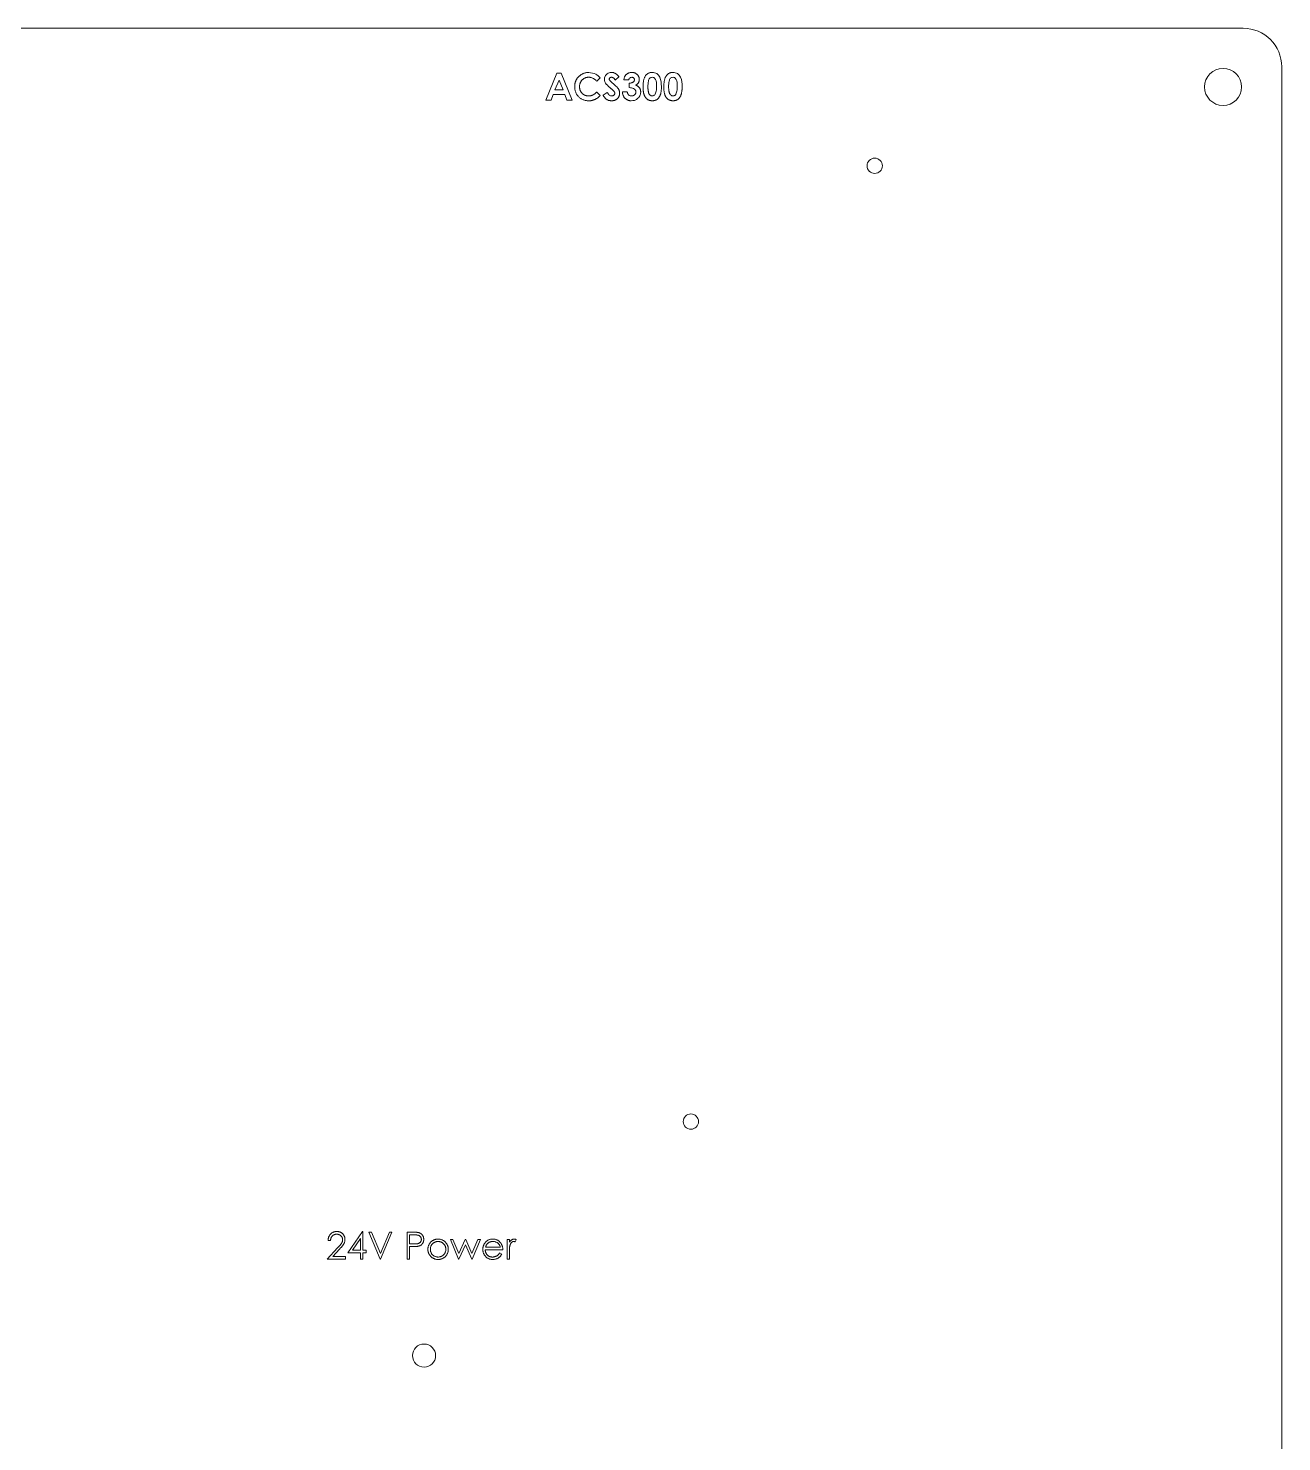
# Model space of a CAD drawing. Header units: millimetres. Extents: x 3 to 329, y 130 to 506.
# Drawn here: x 165.7 to 328.5, y 321.9 to 505.6 of the extents above; entities that cross this region are included whole.
import ezdxf

# ---------------------------------------------------------------- set-up
doc = ezdxf.new("R2010")
doc.units = ezdxf.units.MM

msp = doc.modelspace()

# ---------------------------------------------------------------- linework, layer by layer
at = {"color": 7, "linetype": 'Continuous', "lineweight": 15}
for p, q in [((323.5, 505.55), (7.8, 505.55)), ((232.9, 496.23), (234.31, 499.73)), ((234.31, 499.73), (234.9, 499.73)), ((234.9, 499.73), (236.31, 496.23)), ((328.5, 134.55), (328.5, 500.55)), ((234.61, 498.79), (234.08, 497.57)), ((234.08, 497.57), (235.13, 497.57)), ((235.13, 497.57), (234.61, 498.79)), ((239.97, 499.12), (239.51, 498.68)), ((242.39, 499.26), (241.92, 498.83)), ((243.65, 498.87), (243.02, 498.87)), ((243.74, 497.84), (243.74, 498.42)), ((233.57, 496.23), (232.9, 496.23)), ((233.84, 496.94), (233.57, 496.23)), ((235.37, 496.94), (233.84, 496.94)), ((235.64, 496.23), (235.37, 496.94)), ((236.31, 496.23), (235.64, 496.23)), ((239.51, 497.27), (239.95, 496.8)), ((240.33, 496.88), (240.88, 497.21)), ((242.84, 497.3), (243.47, 497.3)), ((207.16, 346.48), (209.07, 349.26)), ((209.07, 349.26), (209.14, 349.26)), ((209.14, 349.26), (209.14, 346.84)), ((209.9, 349.17), (210.23, 349.17)), ((211.38, 345.67), (209.9, 349.17)), ((210.23, 349.17), (211.4, 346.42)), ((211.4, 346.42), (212.57, 349.17)), ((212.9, 349.17), (211.42, 345.67)), ((212.57, 349.17), (212.9, 349.17)), ((214.88, 349.17), (215.57, 349.17)), ((214.88, 345.67), (214.88, 349.17)), ((204.47, 345.67), (205.83, 347.12)), ((204.92, 348.1), (204.6, 348.1)), ((208.82, 348.36), (207.78, 346.84)), ((208.82, 346.84), (208.82, 348.36)), ((215.19, 348.81), (215.19, 347.65)), ((215.83, 348.81), (215.19, 348.81)), ((215.19, 347.65), (215.81, 347.64)), ((215.19, 347.29), (215.19, 345.67)), ((215.44, 347.29), (215.19, 347.29)), ((220.49, 348.23), (220.83, 348.23)), ((221.55, 345.67), (220.49, 348.23)), ((220.83, 348.23), (221.59, 346.39)), ((221.59, 346.39), (222.42, 348.23)), ((222.44, 347.51), (221.61, 345.67)), ((222.42, 348.23), (222.48, 348.23)), ((223.26, 345.67), (222.44, 347.51)), ((222.48, 348.23), (223.29, 346.39)), ((223.29, 346.39), (224.06, 348.23)), ((224.39, 348.23), (223.32, 345.67)), ((224.06, 348.23), (224.39, 348.23)), ((225.05, 347.2), (226.99, 347.2)), ((227.85, 348.23), (228.16, 348.23)), ((227.85, 345.67), (227.85, 348.23)), ((228.16, 348.23), (228.16, 347.85)), ((229.06, 348.19), (228.89, 347.92)), ((206.85, 345.67), (204.47, 345.67)), ((206.09, 346.97), (205.22, 346.03)), ((205.22, 346.03), (206.85, 346.03)), ((206.85, 346.03), (206.85, 345.67)), ((208.82, 346.48), (207.16, 346.48)), ((207.78, 346.84), (208.82, 346.84)), ((208.82, 345.67), (208.82, 346.48)), ((209.14, 345.67), (208.82, 345.67)), ((209.14, 346.84), (209.54, 346.84)), ((209.14, 346.48), (209.14, 345.67)), ((209.54, 346.48), (209.14, 346.48)), ((209.54, 346.84), (209.54, 346.48)), ((211.42, 345.67), (211.38, 345.67)), ((215.19, 345.67), (214.88, 345.67)), ((221.61, 345.67), (221.55, 345.67)), ((223.32, 345.67), (223.26, 345.67)), ((227.31, 346.88), (225.02, 346.88)), ((226.89, 346.48), (227.17, 346.33)), ((228.16, 345.67), (227.85, 345.67)), ((228.16, 346.53), (228.16, 345.67))]:
    msp.add_line(p, q, dxfattribs=at)
for centre, radius in [((320.88, 497.93), 2.41), ((275.62, 487.69), 0.992), ((251.74, 363.53), 0.992), ((217.07, 333.14), 1.5)]:
    msp.add_circle(centre, radius, dxfattribs=at)
msp.add_arc((323.5, 500.55), 5, 360, 90, dxfattribs=at)
for points, knots in [([(236.65, 497.98), (236.65, 498.02), (236.65, 498.11), (236.66, 498.23), (236.68, 498.36), (236.7, 498.48), (236.74, 498.59), (236.78, 498.7), (236.82, 498.81), (236.88, 498.91), (236.94, 499.01), (237.01, 499.11), (237.08, 499.2), (237.16, 499.28), (237.25, 499.36), (237.34, 499.43), (237.44, 499.5), (237.54, 499.57), (237.65, 499.63), (237.76, 499.68), (237.88, 499.72), (237.99, 499.75), (238.11, 499.78), (238.23, 499.8), (238.35, 499.81), (238.43, 499.81), (238.47, 499.82)], [0, 0, 0, 0, 0.044663, 0.088512, 0.130926, 0.172904, 0.214, 0.254985, 0.295291, 0.335772, 0.376181, 0.416178, 0.45635, 0.496512, 0.537041, 0.578119, 0.619725, 0.662422, 0.705299, 0.74743, 0.789433, 0.831267, 0.872825, 0.91487, 0.957027, 1, 1, 1, 1]), ([(238.47, 499.82), (238.8, 499.77), (239.37, 499.7), (239.78, 499.29), (239.97, 499.12)], [0, 0, 0, 0, 0.5590211, 1, 1, 1, 1]), ([(240.51, 498.93), (240.52, 499.06), (240.56, 499.33), (240.81, 499.62), (241.11, 499.79), (241.32, 499.81), (241.42, 499.82)], [0, 0, 0, 0, 0.279395, 0.559148, 0.779455, 1, 1, 1, 1]), ([(241.42, 499.82), (241.47, 499.81), (241.55, 499.81), (241.67, 499.79), (241.79, 499.75), (241.88, 499.71), (241.96, 499.66), (242.02, 499.62), (242.08, 499.58), (242.14, 499.53), (242.2, 499.47), (242.26, 499.4), (242.33, 499.33), (242.37, 499.28), (242.39, 499.26)], [0, 0, 0, 0, 0.10691, 0.212977, 0.319777, 0.428556, 0.485857, 0.546559, 0.611431, 0.679821, 0.753159, 0.830753, 0.913133, 1, 1, 1, 1]), ([(243.02, 498.87), (243.04, 499), (243.08, 499.23), (243.22, 499.41), (243.29, 499.49)], [0, 0, 0, 0, 0.56014, 1, 1, 1, 1]), ([(243.29, 499.49), (243.31, 499.52), (243.36, 499.57), (243.45, 499.63), (243.54, 499.69), (243.63, 499.74), (243.73, 499.77), (243.84, 499.8), (243.95, 499.81), (244.02, 499.81), (244.06, 499.82)], [0, 0, 0, 0, 0.127407, 0.251106, 0.372908, 0.494496, 0.616171, 0.740563, 0.867605, 1, 1, 1, 1]), ([(244.06, 499.82), (244.09, 499.81), (244.16, 499.81), (244.26, 499.8), (244.35, 499.78), (244.44, 499.75), (244.53, 499.71), (244.61, 499.66), (244.69, 499.61), (244.76, 499.54), (244.82, 499.48), (244.88, 499.4), (244.93, 499.33), (244.97, 499.25), (245, 499.16), (245.02, 499.08), (245.04, 498.99), (245.04, 498.93), (245.04, 498.9)], [0, 0, 0, 0, 0.068214, 0.134095, 0.198286, 0.26116, 0.323635, 0.386367, 0.449642, 0.514245, 0.578413, 0.640375, 0.700615, 0.760104, 0.819299, 0.878466, 0.93836, 1, 1, 1, 1]), ([(245.82, 499.34), (245.85, 499.38), (245.9, 499.45), (245.99, 499.55), (246.09, 499.63), (246.2, 499.7), (246.32, 499.75), (246.44, 499.79), (246.57, 499.81), (246.66, 499.81), (246.71, 499.82)], [0, 0, 0, 0, 0.132314, 0.2587, 0.380912, 0.500535, 0.620923, 0.742376, 0.868281, 1, 1, 1, 1]), ([(246.71, 499.82), (246.81, 499.81), (247.02, 499.8), (247.31, 499.67), (247.55, 499.46), (247.88, 498.93), (247.9, 498.4), (247.91, 497.97)], [0, 0, 0, 0, 0.1254148, 0.2506444, 0.3758513, 0.5012884, 1, 1, 1, 1]), ([(248.51, 499.34), (248.54, 499.38), (248.59, 499.45), (248.68, 499.55), (248.78, 499.63), (248.89, 499.7), (249.01, 499.75), (249.13, 499.79), (249.27, 499.81), (249.36, 499.81), (249.4, 499.82)], [0, 0, 0, 0, 0.132314, 0.2587, 0.380912, 0.500535, 0.620923, 0.742376, 0.868281, 1, 1, 1, 1]), ([(249.4, 499.82), (249.51, 499.81), (249.71, 499.8), (250, 499.67), (250.24, 499.46), (250.57, 498.93), (250.59, 498.4), (250.6, 497.97)], [0, 0, 0, 0, 0.125415, 0.250645, 0.375852, 0.501286, 1, 1, 1, 1]), ([(238.46, 496.14), (238.4, 496.14), (238.27, 496.14), (238.08, 496.16), (237.91, 496.21), (237.74, 496.26), (237.58, 496.34), (237.43, 496.42), (237.28, 496.53), (237.15, 496.65), (237.03, 496.79), (236.93, 496.93), (236.84, 497.08), (236.77, 497.24), (236.71, 497.42), (236.68, 497.6), (236.65, 497.79), (236.65, 497.91), (236.65, 497.98)], [0, 0, 0, 0, 0.067376, 0.131837, 0.194461, 0.255346, 0.315588, 0.375627, 0.436138, 0.497779, 0.55947, 0.620278, 0.680788, 0.741492, 0.803215, 0.866493, 0.93191, 1, 1, 1, 1]), ([(238.45, 499.19), (238.41, 499.19), (238.33, 499.18), (238.21, 499.17), (238.1, 499.14), (237.99, 499.1), (237.89, 499.05), (237.79, 498.99), (237.7, 498.92), (237.61, 498.84), (237.53, 498.75), (237.46, 498.66), (237.41, 498.56), (237.36, 498.45), (237.32, 498.34), (237.29, 498.23), (237.28, 498.11), (237.28, 498.02), (237.27, 497.98)], [0, 0, 0, 0, 0.064715, 0.127707, 0.188882, 0.249158, 0.309661, 0.370225, 0.432332, 0.495782, 0.559304, 0.621861, 0.683322, 0.744523, 0.806088, 0.868994, 0.933419, 1, 1, 1, 1]), ([(237.27, 497.98), (237.28, 497.95), (237.28, 497.9), (237.28, 497.81), (237.29, 497.73), (237.31, 497.65), (237.33, 497.57), (237.36, 497.49), (237.39, 497.42), (237.42, 497.35), (237.46, 497.29), (237.51, 497.22), (237.55, 497.16), (237.61, 497.11), (237.66, 497.05), (237.72, 497.01), (237.78, 496.96), (237.85, 496.92), (237.92, 496.88), (237.99, 496.85), (238.06, 496.82), (238.14, 496.8), (238.22, 496.78), (238.3, 496.77), (238.38, 496.76), (238.43, 496.76), (238.46, 496.76)], [0, 0, 0, 0, 0.045986, 0.090639, 0.134485, 0.177331, 0.219265, 0.260785, 0.302317, 0.343436, 0.384181, 0.424376, 0.464181, 0.504012, 0.543822, 0.583802, 0.624419, 0.665548, 0.706675, 0.747827, 0.788895, 0.830219, 0.871707, 0.913734, 0.956588, 1, 1, 1, 1]), ([(239.51, 498.68), (239.47, 498.72), (239.39, 498.8), (239.27, 498.9), (239.14, 498.99), (239.01, 499.06), (238.87, 499.12), (238.74, 499.16), (238.59, 499.18), (238.5, 499.19), (238.45, 499.19)], [0, 0, 0, 0, 0.139406, 0.272304, 0.399525, 0.522811, 0.642663, 0.761023, 0.879801, 1, 1, 1, 1]), ([(241.39, 497.7), (241.16, 497.89), (240.85, 498.15), (240.55, 498.58), (240.52, 498.81), (240.51, 498.93)], [0, 0, 0, 0, 0.56086, 0.780712, 1, 1, 1, 1]), ([(241.42, 499.19), (241.4, 499.19), (241.36, 499.18), (241.3, 499.17), (241.26, 499.15), (241.21, 499.12), (241.18, 499.08), (241.15, 499.04), (241.14, 499), (241.13, 498.97), (241.13, 498.96)], [0, 0, 0, 0, 0.148126, 0.285993, 0.416634, 0.54738, 0.671583, 0.784401, 0.893266, 1, 1, 1, 1]), ([(241.13, 498.96), (241.14, 498.92), (241.14, 498.86), (241.18, 498.81), (241.19, 498.79)], [0, 0, 0, 0, 0.5591283, 1, 1, 1, 1]), ([(241.19, 498.79), (241.2, 498.78), (241.22, 498.76), (241.25, 498.72), (241.3, 498.67), (241.35, 498.62), (241.42, 498.56), (241.49, 498.49), (241.58, 498.42), (241.64, 498.37), (241.67, 498.34)], [0.000013, 0.000013, 0.000013, 0.000013, 0.0592342, 0.1363493, 0.2338052, 0.3494112, 0.4831792, 0.6359669, 0.8092434, 1, 1, 1, 1]), ([(241.85, 497.1), (241.85, 497.12), (241.85, 497.16), (241.83, 497.22), (241.8, 497.28), (241.77, 497.33), (241.74, 497.37), (241.71, 497.4), (241.67, 497.44), (241.63, 497.49), (241.58, 497.53), (241.52, 497.59), (241.46, 497.64), (241.41, 497.68), (241.39, 497.7)], [0, 0, 0, 0, 0.0763466, 0.1550908, 0.2383516, 0.3284041, 0.3793839, 0.4396176, 0.5098314, 0.5888746, 0.6774364, 0.7755467, 0.8826359, 0.999984, 0.999984, 0.999984, 0.999984]), ([(241.92, 498.83), (241.9, 498.86), (241.86, 498.91), (241.8, 498.98), (241.74, 499.05), (241.67, 499.1), (241.61, 499.14), (241.55, 499.17), (241.48, 499.18), (241.44, 499.19), (241.42, 499.19)], [0, 0, 0, 0, 0.16242, 0.311824, 0.448433, 0.573381, 0.689077, 0.797573, 0.900293, 1, 1, 1, 1]), ([(241.67, 498.34), (241.7, 498.31), (241.75, 498.26), (241.83, 498.2), (241.9, 498.13), (241.96, 498.08), (242.02, 498.03), (242.06, 497.99), (242.09, 497.96), (242.11, 497.94), (242.12, 497.93)], [0, 0, 0, 0, 0.192953, 0.366184, 0.520457, 0.655012, 0.770624, 0.865677, 0.942675, 1, 1, 1, 1]), ([(242.12, 497.93), (242.15, 497.9), (242.21, 497.84), (242.29, 497.74), (242.35, 497.64), (242.4, 497.54), (242.44, 497.45), (242.46, 497.34), (242.48, 497.24), (242.48, 497.17), (242.48, 497.13)], [0, 0, 0, 0, 0.150833, 0.289954, 0.417139, 0.535255, 0.648751, 0.762405, 0.879827, 1, 1, 1, 1]), ([(244.06, 499.19), (244, 499.18), (243.9, 499.17), (243.74, 499.07), (243.68, 498.95), (243.65, 498.87)], [0, 0, 0, 0, 0.280765, 0.561776, 1, 1, 1, 1]), ([(243.74, 498.42), (243.78, 498.43), (243.86, 498.43), (243.96, 498.45), (244.06, 498.47), (244.13, 498.5), (244.19, 498.53), (244.25, 498.56), (244.3, 498.6), (244.34, 498.65), (244.37, 498.7), (244.39, 498.75), (244.41, 498.8), (244.41, 498.84), (244.41, 498.86)], [0, 0, 0, 0, 0.141704, 0.2651, 0.370058, 0.458024, 0.535994, 0.609848, 0.680075, 0.748587, 0.81563, 0.878071, 0.939584, 1, 1, 1, 1]), ([(244.59, 497.27), (244.58, 497.32), (244.58, 497.42), (244.49, 497.59), (244.22, 497.8), (243.93, 497.83), (243.74, 497.84)], [0, 0, 0, 0, 0.125533, 0.250984, 0.500913, 1, 1, 1, 1]), ([(244.41, 498.86), (244.41, 498.88), (244.41, 498.92), (244.39, 498.99), (244.36, 499.04), (244.31, 499.09), (244.26, 499.14), (244.2, 499.17), (244.13, 499.18), (244.08, 499.19), (244.06, 499.19)], [0, 0, 0, 0, 0.126208, 0.246331, 0.363484, 0.484754, 0.608383, 0.731214, 0.860989, 1, 1, 1, 1]), ([(245.04, 498.9), (245.04, 498.86), (245.03, 498.78), (245.01, 498.68), (244.97, 498.57), (244.92, 498.47), (244.85, 498.38), (244.77, 498.3), (244.68, 498.22), (244.61, 498.18), (244.57, 498.16)], [0, 0, 0, 0, 0.124101, 0.244316, 0.364466, 0.485854, 0.608915, 0.734301, 0.863943, 1, 1, 1, 1]), ([(244.57, 498.16), (244.59, 498.16), (244.64, 498.14), (244.71, 498.11), (244.78, 498.07), (244.84, 498.03), (244.9, 497.99), (244.95, 497.94), (245, 497.89), (245.05, 497.83), (245.09, 497.77), (245.12, 497.71), (245.15, 497.64), (245.18, 497.57), (245.19, 497.5), (245.21, 497.42), (245.22, 497.35), (245.22, 497.29), (245.22, 497.27)], [0, 0, 0, 0, 0.0662215, 0.1301222, 0.1929219, 0.2547642, 0.3157568, 0.3763028, 0.4368144, 0.4981682, 0.5595162, 0.620243, 0.6809698, 0.7423491, 0.8045839, 0.8681024, 0.9333074, 0.9999892, 0.9999892, 0.9999892, 0.9999892]), ([(245.53, 497.94), (245.53, 498.02), (245.53, 498.17), (245.55, 498.38), (245.57, 498.58), (245.6, 498.77), (245.64, 498.94), (245.69, 499.09), (245.75, 499.22), (245.8, 499.3), (245.82, 499.34)], [0, 0, 0, 0, 0.161071, 0.310789, 0.449904, 0.578376, 0.696617, 0.805987, 0.906562, 1, 1, 1, 1]), ([(246.73, 496.14), (246.7, 496.14), (246.64, 496.14), (246.55, 496.15), (246.46, 496.16), (246.38, 496.18), (246.3, 496.21), (246.22, 496.24), (246.15, 496.27), (246.08, 496.32), (246.02, 496.37), (245.96, 496.42), (245.91, 496.48), (245.85, 496.55), (245.8, 496.62), (245.76, 496.7), (245.72, 496.79), (245.68, 496.88), (245.64, 496.98), (245.61, 497.09), (245.59, 497.2), (245.57, 497.33), (245.55, 497.47), (245.54, 497.62), (245.53, 497.78), (245.53, 497.89), (245.53, 497.94)], [0, 0, 0, 0, 0.038217, 0.074867, 0.110158, 0.144454, 0.17808, 0.211171, 0.243687, 0.275872, 0.308376, 0.341263, 0.37515, 0.409655, 0.445157, 0.482073, 0.520576, 0.560554, 0.603108, 0.648689, 0.697948, 0.750768, 0.807309, 0.867656, 0.931861, 1, 1, 1, 1]), ([(246.73, 499.19), (246.66, 499.18), (246.53, 499.16), (246.32, 499.01), (246.17, 498.57), (246.16, 498.19), (246.16, 497.93)], [0, 0, 0, 0, 0.124888, 0.249654, 0.498627, 1, 1, 1, 1]), ([(246.16, 497.93), (246.16, 497.88), (246.16, 497.78), (246.17, 497.63), (246.18, 497.5), (246.2, 497.38), (246.22, 497.27), (246.25, 497.17), (246.28, 497.09), (246.31, 497.02), (246.36, 496.96), (246.4, 496.91), (246.45, 496.86), (246.5, 496.83), (246.55, 496.8), (246.61, 496.78), (246.66, 496.77), (246.7, 496.76), (246.73, 496.76)], [0.0000103, 0.0000103, 0.0000103, 0.0000103, 0.1107343, 0.2123412, 0.3055021, 0.3898348, 0.4666905, 0.5352619, 0.5967629, 0.6510657, 0.7010356, 0.7478603, 0.7918334, 0.834284, 0.8753339, 0.9160347, 0.9576523, 1, 1, 1, 1]), ([(247.28, 497.97), (247.28, 498.22), (247.28, 498.59), (247.1, 499), (246.91, 499.16), (246.79, 499.18), (246.73, 499.19)], [0, 0, 0, 0, 0.501449, 0.750376, 0.875293, 1, 1, 1, 1]), ([(247.91, 497.97), (247.91, 497.92), (247.91, 497.81), (247.9, 497.65), (247.89, 497.5), (247.87, 497.36), (247.85, 497.23), (247.83, 497.1), (247.8, 496.99), (247.76, 496.89), (247.72, 496.79), (247.68, 496.71), (247.64, 496.63), (247.59, 496.55), (247.54, 496.48), (247.48, 496.42), (247.42, 496.37), (247.36, 496.32), (247.3, 496.27), (247.23, 496.24), (247.15, 496.21), (247.08, 496.18), (247, 496.16), (246.91, 496.15), (246.82, 496.14), (246.76, 496.14), (246.73, 496.14)], [0.0000056, 0.0000056, 0.0000056, 0.0000056, 0.0684909, 0.1330765, 0.193829, 0.2510829, 0.3044008, 0.3544083, 0.4012948, 0.4447007, 0.4856925, 0.5246765, 0.5623068, 0.5979466, 0.6324735, 0.665752, 0.6979853, 0.7295862, 0.7608252, 0.7923551, 0.8243126, 0.8571563, 0.8909269, 0.9259604, 0.9620613, 1, 1, 1, 1]), ([(247.11, 497), (247.17, 497.18), (247.28, 497.49), (247.28, 497.83), (247.28, 497.97)], [0, 0, 0, 0, 0.55844, 1, 1, 1, 1]), ([(248.22, 497.94), (248.22, 498.02), (248.23, 498.17), (248.24, 498.38), (248.26, 498.58), (248.29, 498.77), (248.33, 498.94), (248.38, 499.09), (248.44, 499.22), (248.49, 499.3), (248.51, 499.34)], [0, 0, 0, 0, 0.161071, 0.310789, 0.449904, 0.578376, 0.696617, 0.805987, 0.906562, 1, 1, 1, 1]), ([(249.42, 496.14), (249.39, 496.14), (249.33, 496.14), (249.24, 496.15), (249.15, 496.16), (249.07, 496.18), (248.99, 496.21), (248.92, 496.24), (248.84, 496.27), (248.78, 496.32), (248.71, 496.37), (248.65, 496.42), (248.6, 496.48), (248.54, 496.55), (248.5, 496.62), (248.45, 496.7), (248.41, 496.79), (248.37, 496.88), (248.33, 496.98), (248.3, 497.09), (248.28, 497.2), (248.26, 497.33), (248.24, 497.47), (248.23, 497.62), (248.22, 497.78), (248.22, 497.89), (248.22, 497.94)], [0, 0, 0, 0, 0.038217, 0.074867, 0.110158, 0.144454, 0.17808, 0.211171, 0.243687, 0.275872, 0.308376, 0.341263, 0.37515, 0.409655, 0.445157, 0.482073, 0.520576, 0.560554, 0.603108, 0.648689, 0.697948, 0.750768, 0.807309, 0.867656, 0.931861, 1, 1, 1, 1]), ([(249.42, 499.19), (249.35, 499.18), (249.23, 499.16), (249.01, 499.01), (248.86, 498.57), (248.85, 498.19), (248.85, 497.93)], [0, 0, 0, 0, 0.124888, 0.249654, 0.498627, 1, 1, 1, 1]), ([(248.85, 497.93), (248.85, 497.88), (248.85, 497.78), (248.86, 497.63), (248.87, 497.5), (248.89, 497.38), (248.91, 497.27), (248.94, 497.17), (248.97, 497.09), (249.01, 497.02), (249.05, 496.96), (249.09, 496.91), (249.14, 496.86), (249.19, 496.83), (249.24, 496.8), (249.3, 496.78), (249.36, 496.77), (249.4, 496.76), (249.42, 496.76)], [0.0000103, 0.0000103, 0.0000103, 0.0000103, 0.1107343, 0.2123412, 0.3055021, 0.3898348, 0.4666905, 0.5352619, 0.5967629, 0.6510657, 0.7010356, 0.7478603, 0.7918334, 0.834284, 0.8753339, 0.9160347, 0.9576523, 1, 1, 1, 1]), ([(249.97, 497.97), (249.97, 498.22), (249.97, 498.59), (249.8, 499), (249.6, 499.16), (249.48, 499.18), (249.42, 499.19)], [0, 0, 0, 0, 0.501449, 0.750376, 0.875293, 1, 1, 1, 1]), ([(250.6, 497.97), (250.6, 497.92), (250.6, 497.81), (250.59, 497.65), (250.58, 497.5), (250.57, 497.36), (250.54, 497.23), (250.52, 497.1), (250.49, 496.99), (250.45, 496.89), (250.42, 496.79), (250.37, 496.71), (250.33, 496.63), (250.28, 496.55), (250.23, 496.48), (250.17, 496.42), (250.12, 496.37), (250.05, 496.32), (249.99, 496.27), (249.92, 496.24), (249.85, 496.21), (249.77, 496.18), (249.69, 496.16), (249.6, 496.15), (249.51, 496.14), (249.45, 496.14), (249.42, 496.14)], [0.0000056, 0.0000056, 0.0000056, 0.0000056, 0.0684909, 0.1330765, 0.193829, 0.2510829, 0.3044008, 0.3544083, 0.4012948, 0.4447007, 0.4856925, 0.5246765, 0.5623068, 0.5979466, 0.6324735, 0.665752, 0.6979853, 0.7295862, 0.7608252, 0.7923551, 0.8243126, 0.8571563, 0.8909269, 0.9259604, 0.9620613, 1, 1, 1, 1]), ([(249.8, 497), (249.86, 497.18), (249.97, 497.49), (249.97, 497.83), (249.97, 497.97)], [0, 0, 0, 0, 0.558442, 1, 1, 1, 1]), ([(238.46, 496.76), (238.51, 496.77), (238.6, 496.77), (238.73, 496.79), (238.86, 496.82), (238.97, 496.86), (239.05, 496.9), (239.11, 496.94), (239.17, 496.98), (239.24, 497.03), (239.3, 497.08), (239.37, 497.14), (239.44, 497.2), (239.48, 497.25), (239.51, 497.27)], [0, 0, 0, 0, 0.117048, 0.22997, 0.340704, 0.449355, 0.505557, 0.565303, 0.628205, 0.694729, 0.765019, 0.83958, 0.91775, 1, 1, 1, 1]), ([(239.95, 496.8), (239.92, 496.77), (239.86, 496.71), (239.77, 496.63), (239.68, 496.55), (239.59, 496.49), (239.5, 496.42), (239.41, 496.37), (239.32, 496.32), (239.24, 496.28), (239.15, 496.25), (239.06, 496.22), (238.97, 496.19), (238.87, 496.17), (238.77, 496.15), (238.67, 496.14), (238.57, 496.14), (238.5, 496.14), (238.46, 496.14)], [0, 0, 0, 0, 0.077783, 0.151816, 0.22254, 0.290278, 0.354641, 0.415798, 0.474709, 0.530426, 0.58558, 0.640906, 0.697901, 0.75542, 0.814521, 0.874462, 0.93667, 1, 1, 1, 1]), ([(241.43, 496.14), (241.4, 496.14), (241.34, 496.14), (241.25, 496.15), (241.17, 496.16), (241.09, 496.18), (241.01, 496.2), (240.93, 496.24), (240.86, 496.27), (240.79, 496.31), (240.72, 496.36), (240.66, 496.42), (240.6, 496.48), (240.54, 496.55), (240.48, 496.62), (240.43, 496.7), (240.37, 496.79), (240.34, 496.85), (240.33, 496.88)], [0, 0, 0, 0, 0.063551, 0.125868, 0.18624, 0.244977, 0.303358, 0.36123, 0.418489, 0.475937, 0.534204, 0.594059, 0.655469, 0.718772, 0.784975, 0.853522, 0.925182, 1, 1, 1, 1]), ([(240.88, 497.21), (240.96, 497.09), (241.06, 496.92), (241.28, 496.78), (241.4, 496.77), (241.45, 496.76)], [0, 0, 0, 0, 0.559409, 0.779873, 1, 1, 1, 1]), ([(242.48, 497.13), (242.48, 497.1), (242.48, 497.03), (242.46, 496.93), (242.44, 496.83), (242.41, 496.74), (242.37, 496.65), (242.32, 496.57), (242.26, 496.49), (242.19, 496.42), (242.11, 496.35), (242.03, 496.29), (241.95, 496.24), (241.85, 496.2), (241.75, 496.17), (241.65, 496.15), (241.54, 496.14), (241.47, 496.14), (241.43, 496.14)], [0, 0, 0, 0, 0.065201, 0.127927, 0.189047, 0.248544, 0.307607, 0.367248, 0.426963, 0.488617, 0.550392, 0.611331, 0.672556, 0.734024, 0.797341, 0.86225, 0.929625, 1, 1, 1, 1]), ([(241.45, 496.76), (241.48, 496.76), (241.53, 496.77), (241.61, 496.79), (241.68, 496.82), (241.74, 496.86), (241.79, 496.91), (241.82, 496.97), (241.85, 497.03), (241.85, 497.07), (241.85, 497.1)], [0, 0, 0, 0, 0.141986, 0.275473, 0.404346, 0.53543, 0.661427, 0.777867, 0.88828, 1, 1, 1, 1]), ([(244, 496.14), (243.96, 496.14), (243.88, 496.14), (243.77, 496.15), (243.65, 496.18), (243.55, 496.21), (243.45, 496.26), (243.35, 496.31), (243.27, 496.37), (243.18, 496.45), (243.11, 496.53), (243.04, 496.62), (242.99, 496.72), (242.94, 496.82), (242.9, 496.93), (242.87, 497.05), (242.85, 497.17), (242.84, 497.26), (242.84, 497.3)], [0, 0, 0, 0, 0.066659, 0.130343, 0.191936, 0.251996, 0.311122, 0.369755, 0.428602, 0.488436, 0.548524, 0.608661, 0.669236, 0.730881, 0.794196, 0.85983, 0.928533, 1, 1, 1, 1]), ([(243.47, 497.3), (243.47, 497.28), (243.48, 497.24), (243.49, 497.18), (243.51, 497.12), (243.54, 497.06), (243.56, 497.02), (243.59, 496.97), (243.62, 496.93), (243.67, 496.88), (243.74, 496.84), (243.83, 496.79), (243.93, 496.77), (244, 496.77), (244.04, 496.76)], [0, 0, 0, 0, 0.077346, 0.150652, 0.220677, 0.286575, 0.350188, 0.411379, 0.469946, 0.528234, 0.642194, 0.755364, 0.873556, 1, 1, 1, 1]), ([(245.22, 497.27), (245.2, 497.09), (245.15, 496.75), (244.81, 496.37), (244.41, 496.16), (244.14, 496.14), (244, 496.14)], [0, 0, 0, 0, 0.279293, 0.558912, 0.779277, 1, 1, 1, 1]), ([(244.04, 496.76), (244.06, 496.76), (244.1, 496.76), (244.15, 496.77), (244.2, 496.78), (244.26, 496.8), (244.3, 496.82), (244.35, 496.85), (244.39, 496.88), (244.43, 496.91), (244.47, 496.95), (244.5, 496.99), (244.53, 497.03), (244.55, 497.08), (244.57, 497.12), (244.58, 497.17), (244.59, 497.22), (244.59, 497.26), (244.59, 497.27)], [0, 0, 0, 0, 0.069402, 0.135943, 0.20102, 0.264181, 0.325955, 0.388454, 0.450819, 0.514266, 0.577492, 0.638835, 0.698634, 0.758057, 0.817032, 0.876415, 0.937278, 1, 1, 1, 1]), ([(246.73, 496.76), (246.77, 496.77), (246.86, 496.77), (247, 496.85), (247.07, 496.95), (247.11, 497)], [0, 0, 0, 0, 0.280273, 0.560471, 1, 1, 1, 1]), ([(249.42, 496.76), (249.44, 496.76), (249.48, 496.77), (249.53, 496.78), (249.59, 496.8), (249.64, 496.82), (249.68, 496.86), (249.73, 496.9), (249.77, 496.95), (249.79, 496.99), (249.8, 497)], [0, 0, 0, 0, 0.1240354, 0.242846, 0.3603417, 0.4790424, 0.5993341, 0.7254885, 0.8585494, 0.9999746, 0.9999746, 0.9999746, 0.9999746]), ([(204.6, 348.1), (204.61, 348.14), (204.61, 348.22), (204.63, 348.34), (204.66, 348.45), (204.69, 348.56), (204.74, 348.66), (204.8, 348.76), (204.86, 348.85), (204.94, 348.94), (205.02, 349.01), (205.11, 349.08), (205.21, 349.14), (205.3, 349.18), (205.41, 349.22), (205.52, 349.24), (205.63, 349.26), (205.71, 349.26), (205.74, 349.26)], [0, 0, 0, 0, 0.068791, 0.135103, 0.198979, 0.261904, 0.323495, 0.385195, 0.446969, 0.509765, 0.572251, 0.633405, 0.693251, 0.752583, 0.812579, 0.873275, 0.93555, 1, 1, 1, 1]), ([(205.73, 348.9), (205.7, 348.9), (205.65, 348.9), (205.57, 348.89), (205.49, 348.88), (205.42, 348.85), (205.35, 348.82), (205.29, 348.79), (205.23, 348.74), (205.17, 348.69), (205.12, 348.64), (205.07, 348.58), (205.03, 348.51), (204.99, 348.44), (204.97, 348.36), (204.94, 348.28), (204.93, 348.19), (204.92, 348.13), (204.92, 348.1)], [0, 0, 0, 0, 0.064439, 0.126547, 0.186887, 0.245878, 0.304041, 0.362191, 0.420976, 0.48066, 0.5406, 0.600689, 0.661936, 0.724443, 0.789038, 0.856314, 0.926352, 1, 1, 1, 1]), ([(206.49, 348.19), (206.49, 348.22), (206.49, 348.27), (206.48, 348.33), (206.46, 348.4), (206.43, 348.47), (206.4, 348.53), (206.36, 348.59), (206.32, 348.64), (206.27, 348.7), (206.21, 348.74), (206.15, 348.79), (206.09, 348.82), (206.02, 348.85), (205.95, 348.88), (205.88, 348.89), (205.81, 348.9), (205.75, 348.9), (205.73, 348.9)], [0, 0, 0, 0, 0.061965, 0.122122, 0.180988, 0.239933, 0.299906, 0.359989, 0.421776, 0.486576, 0.551535, 0.615018, 0.677259, 0.73973, 0.80305, 0.866495, 0.931973, 1, 1, 1, 1]), ([(205.74, 349.26), (205.78, 349.26), (205.86, 349.26), (205.97, 349.25), (206.07, 349.22), (206.17, 349.19), (206.27, 349.14), (206.35, 349.09), (206.44, 349.03), (206.51, 348.95), (206.58, 348.88), (206.64, 348.79), (206.69, 348.71), (206.73, 348.62), (206.76, 348.52), (206.79, 348.43), (206.8, 348.33), (206.8, 348.26), (206.8, 348.22)], [0, 0, 0, 0, 0.069475, 0.136517, 0.200789, 0.26383, 0.325735, 0.387291, 0.449509, 0.512968, 0.576275, 0.63758, 0.697903, 0.757172, 0.816599, 0.876653, 0.93729, 1, 1, 1, 1]), ([(215.57, 349.17), (215.61, 349.17), (215.7, 349.17), (215.83, 349.17), (215.95, 349.17), (216.06, 349.16), (216.15, 349.15), (216.23, 349.14), (216.3, 349.14), (216.34, 349.13), (216.36, 349.12)], [0, 0, 0, 0, 0.1769558, 0.3390551, 0.4863182, 0.6187809, 0.7356188, 0.8387425, 0.9264571, 1, 1, 1, 1]), ([(216.36, 349.12), (216.39, 349.11), (216.43, 349.1), (216.5, 349.07), (216.57, 349.04), (216.63, 349.01), (216.69, 348.97), (216.75, 348.92), (216.8, 348.87), (216.85, 348.82), (216.89, 348.76), (216.93, 348.69), (216.96, 348.63), (216.99, 348.55), (217.01, 348.48), (217.02, 348.4), (217.03, 348.32), (217.03, 348.26), (217.03, 348.23)], [0, 0, 0, 0, 0.062481, 0.12349, 0.183411, 0.243153, 0.302127, 0.36171, 0.421842, 0.482932, 0.544552, 0.605681, 0.66768, 0.729984, 0.794551, 0.860346, 0.928907, 1, 1, 1, 1]), ([(205.83, 347.12), (205.86, 347.16), (205.92, 347.22), (206.01, 347.32), (206.09, 347.41), (206.17, 347.49), (206.23, 347.57), (206.28, 347.64), (206.33, 347.7), (206.37, 347.77), (206.42, 347.86), (206.46, 347.97), (206.48, 348.08), (206.49, 348.16), (206.49, 348.19)], [0, 0, 0, 0, 0.110803, 0.212829, 0.306101, 0.390647, 0.466924, 0.534481, 0.593587, 0.644557, 0.7362, 0.825024, 0.911986, 1, 1, 1, 1]), ([(206.8, 348.22), (206.8, 348.17), (206.8, 348.08), (206.77, 347.94), (206.72, 347.8), (206.67, 347.69), (206.62, 347.6), (206.57, 347.52), (206.51, 347.45), (206.44, 347.36), (206.37, 347.27), (206.28, 347.17), (206.19, 347.07), (206.13, 347), (206.09, 346.97)], [0, 0, 0, 0, 0.098702, 0.195672, 0.292422, 0.391343, 0.444462, 0.504229, 0.570352, 0.642546, 0.722288, 0.807921, 0.90047, 1, 1, 1, 1]), ([(216.33, 347.35), (216.31, 347.34), (216.26, 347.33), (216.19, 347.32), (216.09, 347.31), (215.99, 347.3), (215.87, 347.3), (215.74, 347.29), (215.6, 347.29), (215.5, 347.29), (215.44, 347.29)], [0, 0, 0, 0, 0.075173, 0.164746, 0.268017, 0.385912, 0.517789, 0.663691, 0.824413, 1, 1, 1, 1]), ([(215.81, 347.64), (215.84, 347.64), (215.89, 347.64), (215.98, 347.64), (216.05, 347.65), (216.13, 347.66), (216.19, 347.66), (216.25, 347.67), (216.3, 347.69), (216.36, 347.71), (216.43, 347.74), (216.5, 347.79), (216.57, 347.84), (216.62, 347.91), (216.67, 347.98), (216.7, 348.06), (216.72, 348.15), (216.72, 348.2), (216.72, 348.23)], [0, 0, 0, 0, 0.072538, 0.140034, 0.202496, 0.260575, 0.313228, 0.361583, 0.404878, 0.444127, 0.5164, 0.586507, 0.655085, 0.724384, 0.793974, 0.861638, 0.930111, 1, 1, 1, 1]), ([(216.72, 348.23), (216.72, 348.26), (216.72, 348.32), (216.7, 348.4), (216.67, 348.48), (216.62, 348.55), (216.57, 348.62), (216.51, 348.67), (216.44, 348.72), (216.37, 348.75), (216.32, 348.77), (216.27, 348.78), (216.21, 348.79), (216.15, 348.8), (216.08, 348.81), (216, 348.81), (215.92, 348.81), (215.86, 348.81), (215.83, 348.81)], [0, 0, 0, 0, 0.070044, 0.139238, 0.208197, 0.279173, 0.349987, 0.418354, 0.48761, 0.557411, 0.59533, 0.637964, 0.685913, 0.738185, 0.796103, 0.858517, 0.926658, 1, 1, 1, 1]), ([(217.03, 348.23), (217.03, 348.21), (217.03, 348.15), (217.02, 348.07), (217.01, 347.99), (216.99, 347.91), (216.96, 347.84), (216.93, 347.78), (216.89, 347.71), (216.85, 347.65), (216.8, 347.6), (216.75, 347.55), (216.69, 347.5), (216.63, 347.46), (216.56, 347.43), (216.49, 347.39), (216.41, 347.37), (216.36, 347.35), (216.33, 347.35)], [0, 0, 0, 0, 0.070119, 0.137192, 0.202016, 0.264631, 0.326117, 0.38601, 0.445812, 0.505298, 0.564633, 0.624283, 0.683902, 0.743953, 0.805388, 0.868388, 0.933084, 1, 1, 1, 1]), ([(217.57, 346.95), (217.57, 346.99), (217.57, 347.07), (217.59, 347.2), (217.62, 347.32), (217.66, 347.43), (217.71, 347.55), (217.77, 347.65), (217.84, 347.76), (217.89, 347.82), (217.92, 347.85)], [0, 0, 0, 0, 0.128919, 0.255238, 0.378679, 0.501088, 0.622714, 0.746241, 0.871589, 1, 1, 1, 1]), ([(218.9, 347.96), (218.86, 347.96), (218.79, 347.96), (218.7, 347.94), (218.6, 347.92), (218.51, 347.89), (218.42, 347.85), (218.34, 347.8), (218.26, 347.73), (218.18, 347.67), (218.11, 347.59), (218.05, 347.51), (218, 347.42), (217.96, 347.34), (217.93, 347.24), (217.9, 347.15), (217.89, 347.05), (217.89, 346.98), (217.89, 346.94)], [0, 0, 0, 0, 0.0638459, 0.1260436, 0.1871654, 0.2473993, 0.30838, 0.3697796, 0.4325839, 0.4976408, 0.5624011, 0.6255571, 0.687332, 0.7483127, 0.809791, 0.8717676, 0.9348362, 1, 1, 1, 1]), ([(217.92, 347.85), (217.95, 347.89), (218.02, 347.95), (218.13, 348.04), (218.24, 348.11), (218.36, 348.17), (218.48, 348.22), (218.62, 348.25), (218.75, 348.27), (218.85, 348.27), (218.9, 348.28)], [0, 0, 0, 0, 0.128498, 0.252713, 0.374819, 0.496436, 0.617911, 0.741288, 0.8687, 1, 1, 1, 1]), ([(218.9, 348.28), (218.94, 348.27), (219.04, 348.27), (219.18, 348.25), (219.31, 348.22), (219.43, 348.17), (219.55, 348.11), (219.66, 348.04), (219.77, 347.95), (219.84, 347.89), (219.87, 347.85)], [0, 0, 0, 0, 0.131751, 0.258332, 0.382134, 0.503804, 0.624693, 0.746871, 0.871514, 1, 1, 1, 1]), ([(219.9, 346.94), (219.9, 346.98), (219.9, 347.05), (219.89, 347.15), (219.86, 347.24), (219.83, 347.34), (219.79, 347.42), (219.74, 347.51), (219.68, 347.59), (219.61, 347.66), (219.53, 347.73), (219.45, 347.8), (219.37, 347.85), (219.28, 347.89), (219.19, 347.92), (219.09, 347.94), (219, 347.96), (218.93, 347.96), (218.9, 347.96)], [0, 0, 0, 0, 0.0651848, 0.1282737, 0.1902702, 0.2517683, 0.3127687, 0.3747933, 0.4379696, 0.5030474, 0.5681252, 0.6309497, 0.6923691, 0.7529732, 0.8136411, 0.8743552, 0.936573, 1, 1, 1, 1]), ([(219.87, 347.85), (219.9, 347.82), (219.95, 347.76), (220.02, 347.66), (220.08, 347.55), (220.13, 347.44), (220.17, 347.32), (220.2, 347.2), (220.22, 347.07), (220.22, 346.99), (220.22, 346.95)], [0, 0, 0, 0, 0.128157, 0.253834, 0.376506, 0.498534, 0.621368, 0.744565, 0.870634, 1, 1, 1, 1]), ([(224.71, 346.95), (224.71, 346.98), (224.71, 347.06), (224.72, 347.18), (224.75, 347.29), (224.78, 347.4), (224.82, 347.5), (224.87, 347.61), (224.93, 347.71), (224.98, 347.77), (225, 347.8)], [0, 0, 0, 0, 0.128045, 0.253768, 0.377428, 0.500551, 0.623296, 0.746578, 0.872348, 1, 1, 1, 1]), ([(225, 347.8), (225.03, 347.84), (225.09, 347.91), (225.2, 348.01), (225.31, 348.09), (225.44, 348.16), (225.57, 348.21), (225.7, 348.25), (225.85, 348.27), (225.95, 348.27), (226, 348.28)], [0, 0, 0, 0, 0.128835, 0.253589, 0.374643, 0.49534, 0.616325, 0.739759, 0.866842, 1, 1, 1, 1]), ([(225.36, 347.72), (225.34, 347.71), (225.31, 347.68), (225.26, 347.62), (225.22, 347.57), (225.18, 347.5), (225.14, 347.44), (225.11, 347.36), (225.08, 347.28), (225.06, 347.23), (225.05, 347.2)], [0, 0, 0, 0, 0.109984, 0.22258, 0.3385, 0.458709, 0.585535, 0.717518, 0.854667, 1, 1, 1, 1]), ([(226.02, 347.96), (225.99, 347.96), (225.92, 347.96), (225.83, 347.95), (225.74, 347.93), (225.66, 347.9), (225.58, 347.87), (225.5, 347.83), (225.43, 347.78), (225.38, 347.74), (225.36, 347.72)], [0, 0, 0, 0, 0.131092, 0.259141, 0.384162, 0.505992, 0.629098, 0.750669, 0.874039, 1, 1, 1, 1]), ([(226, 348.28), (226.05, 348.27), (226.16, 348.27), (226.31, 348.25), (226.45, 348.21), (226.58, 348.15), (226.71, 348.08), (226.82, 347.99), (226.93, 347.89), (227, 347.81), (227.03, 347.77)], [0, 0, 0, 0, 0.1320402, 0.2590328, 0.3818798, 0.5022584, 0.6227522, 0.7447426, 0.8701089, 1, 1, 1, 1]), ([(226.99, 347.2), (226.98, 347.24), (226.96, 347.32), (226.91, 347.43), (226.86, 347.53), (226.8, 347.62), (226.73, 347.69), (226.65, 347.76), (226.56, 347.82), (226.46, 347.87), (226.35, 347.91), (226.24, 347.94), (226.13, 347.96), (226.05, 347.96), (226.02, 347.96)], [0, 0, 0, 0, 0.09624, 0.185231, 0.267501, 0.3444, 0.419595, 0.496891, 0.576638, 0.660268, 0.745387, 0.83004, 0.914474, 1, 1, 1, 1]), ([(227.03, 347.77), (227.05, 347.74), (227.1, 347.68), (227.15, 347.58), (227.2, 347.48), (227.24, 347.37), (227.27, 347.26), (227.29, 347.14), (227.3, 347.01), (227.31, 346.93), (227.31, 346.88)], [0, 0, 0, 0, 0.118522, 0.236255, 0.356174, 0.47725, 0.60154, 0.729618, 0.862158, 1, 1, 1, 1]), ([(228.16, 347.85), (228.18, 347.89), (228.23, 347.96), (228.3, 348.05), (228.38, 348.12), (228.46, 348.18), (228.54, 348.22), (228.62, 348.25), (228.7, 348.27), (228.76, 348.27), (228.79, 348.28)], [0, 0, 0, 0, 0.160059, 0.306112, 0.438367, 0.560541, 0.675317, 0.786114, 0.892842, 1, 1, 1, 1]), ([(228.22, 347.41), (228.21, 347.39), (228.2, 347.35), (228.19, 347.27), (228.18, 347.18), (228.17, 347.08), (228.17, 346.96), (228.16, 346.83), (228.16, 346.69), (228.16, 346.59), (228.16, 346.53)], [0, 0, 0, 0, 0.070855, 0.156938, 0.2586, 0.375891, 0.508166, 0.656238, 0.820177, 1, 1, 1, 1]), ([(228.73, 347.96), (228.7, 347.96), (228.65, 347.96), (228.57, 347.93), (228.5, 347.89), (228.44, 347.84), (228.4, 347.79), (228.36, 347.75), (228.34, 347.71), (228.31, 347.66), (228.28, 347.6), (228.26, 347.54), (228.24, 347.48), (228.22, 347.43), (228.22, 347.41)], [0, 0, 0, 0, 0.093807, 0.191338, 0.295191, 0.410312, 0.47193, 0.536425, 0.603119, 0.674118, 0.749332, 0.828283, 0.91204, 1, 1, 1, 1]), ([(228.89, 347.92), (228.87, 347.92), (228.84, 347.94), (228.8, 347.95), (228.76, 347.96), (228.74, 347.96), (228.73, 347.96)], [0, 0, 0, 0, 0.295139, 0.56023, 0.794983, 1, 1, 1, 1]), ([(228.79, 348.28), (228.81, 348.27), (228.85, 348.27), (228.92, 348.26), (228.99, 348.23), (229.04, 348.2), (229.06, 348.19)], [0, 0, 0, 0, 0.225278, 0.463523, 0.720324, 1, 1, 1, 1]), ([(218.9, 345.63), (218.85, 345.63), (218.76, 345.63), (218.62, 345.65), (218.49, 345.68), (218.37, 345.73), (218.25, 345.78), (218.14, 345.85), (218.04, 345.93), (217.94, 346.02), (217.85, 346.12), (217.78, 346.23), (217.71, 346.34), (217.66, 346.45), (217.62, 346.57), (217.59, 346.69), (217.57, 346.82), (217.57, 346.9), (217.57, 346.95)], [0, 0, 0, 0, 0.068742, 0.134635, 0.198324, 0.260825, 0.322714, 0.384555, 0.446913, 0.510958, 0.574931, 0.636685, 0.697483, 0.757134, 0.816966, 0.876818, 0.937663, 1, 1, 1, 1]), ([(217.89, 346.94), (217.89, 346.9), (217.89, 346.81), (217.92, 346.68), (217.96, 346.55), (218.02, 346.43), (218.09, 346.32), (218.18, 346.22), (218.28, 346.14), (218.39, 346.07), (218.5, 346.01), (218.63, 345.97), (218.76, 345.95), (218.85, 345.94), (218.9, 345.94)], [0, 0, 0, 0, 0.084733, 0.168179, 0.251488, 0.335841, 0.419834, 0.502345, 0.583649, 0.665931, 0.748717, 0.831047, 0.91441, 1, 1, 1, 1]), ([(220.22, 346.95), (220.22, 346.9), (220.22, 346.82), (220.2, 346.69), (220.17, 346.57), (220.13, 346.45), (220.08, 346.34), (220.01, 346.23), (219.94, 346.12), (219.85, 346.02), (219.76, 345.93), (219.65, 345.85), (219.54, 345.78), (219.43, 345.73), (219.3, 345.68), (219.17, 345.65), (219.04, 345.63), (218.94, 345.63), (218.9, 345.63)], [0, 0, 0, 0, 0.062416, 0.123337, 0.183265, 0.243172, 0.302898, 0.363774, 0.425605, 0.489659, 0.553785, 0.616222, 0.677854, 0.739517, 0.802097, 0.865866, 0.931508, 1, 1, 1, 1]), ([(218.9, 345.94), (218.94, 345.94), (219.03, 345.95), (219.16, 345.97), (219.29, 346.01), (219.4, 346.07), (219.51, 346.14), (219.61, 346.22), (219.7, 346.32), (219.77, 346.43), (219.83, 346.55), (219.87, 346.68), (219.9, 346.81), (219.9, 346.9), (219.9, 346.94)], [0, 0, 0, 0, 0.085606, 0.168983, 0.250908, 0.333708, 0.416005, 0.49766, 0.579893, 0.663902, 0.748466, 0.831791, 0.915252, 1, 1, 1, 1]), ([(225.99, 345.63), (225.94, 345.63), (225.85, 345.63), (225.71, 345.65), (225.58, 345.68), (225.45, 345.73), (225.34, 345.78), (225.23, 345.85), (225.13, 345.94), (225.05, 346.03), (224.97, 346.13), (224.9, 346.24), (224.84, 346.35), (224.79, 346.46), (224.75, 346.58), (224.73, 346.7), (224.71, 346.82), (224.71, 346.9), (224.71, 346.95)], [0, 0, 0, 0, 0.071579, 0.139629, 0.204797, 0.268135, 0.329814, 0.391301, 0.453434, 0.516552, 0.579631, 0.641119, 0.701294, 0.76081, 0.819932, 0.87892, 0.938983, 1, 1, 1, 1]), ([(225.02, 346.88), (225.02, 346.85), (225.02, 346.78), (225.04, 346.69), (225.06, 346.6), (225.09, 346.51), (225.13, 346.43), (225.18, 346.35), (225.23, 346.27), (225.29, 346.21), (225.36, 346.14), (225.43, 346.09), (225.51, 346.04), (225.59, 346.01), (225.68, 345.98), (225.77, 345.96), (225.86, 345.94), (225.92, 345.94), (225.95, 345.94)], [0, 0, 0, 0, 0.068385, 0.134476, 0.198391, 0.260753, 0.321829, 0.383037, 0.444653, 0.507398, 0.569825, 0.630778, 0.690929, 0.750945, 0.811049, 0.872331, 0.935004, 1, 1, 1, 1]), ([(225.95, 345.94), (225.98, 345.94), (226.05, 345.94), (226.14, 345.96), (226.23, 345.98), (226.32, 346), (226.41, 346.03), (226.48, 346.07), (226.56, 346.11), (226.63, 346.16), (226.69, 346.22), (226.76, 346.29), (226.83, 346.38), (226.87, 346.45), (226.89, 346.48)], [0, 0, 0, 0, 0.082592, 0.163879, 0.245659, 0.327726, 0.40861, 0.485749, 0.559169, 0.630268, 0.705306, 0.792065, 0.889796, 1, 1, 1, 1]), ([(227.17, 346.33), (227.15, 346.3), (227.11, 346.22), (227.03, 346.11), (226.96, 346.02), (226.87, 345.94), (226.78, 345.87), (226.69, 345.8), (226.59, 345.75), (226.48, 345.7), (226.37, 345.67), (226.25, 345.65), (226.12, 345.63), (226.04, 345.63), (225.99, 345.63)], [0, 0, 0, 0, 0.09337, 0.181661, 0.265874, 0.346355, 0.4246, 0.501903, 0.579992, 0.658443, 0.738672, 0.821894, 0.908801, 1, 1, 1, 1])]:
    msp.add_open_spline(points, degree=3, knots=knots, dxfattribs=at)

doc.saveas('drawing.dxf')
